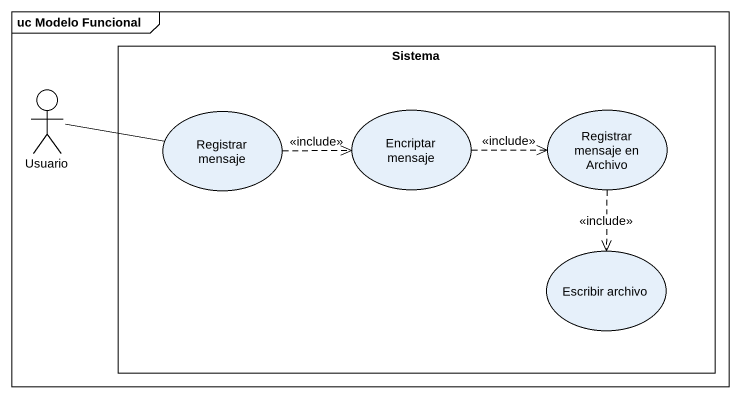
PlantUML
@startuml
mainframe uc Modelo Funcional
rectangle Sistema {
  usecase "Registrar mensaje" as Registrar_mensaje
  usecase "Encriptar mensaje" as Encriptar_mensaje
  usecase "Registrar mensaje en Archivo" as Registrar_mensaje_en_Archivo
  usecase "Escribir archivo" as Escribir_archivo
}
actor Usuario
Usuario -right- Registrar_mensaje
Registrar_mensaje .right.> Encriptar_mensaje : <<include>>
Encriptar_mensaje .right.> Registrar_mensaje_en_Archivo : <<include>>
Registrar_mensaje_en_Archivo ..> Escribir_archivo : <<include>>
@enduml
